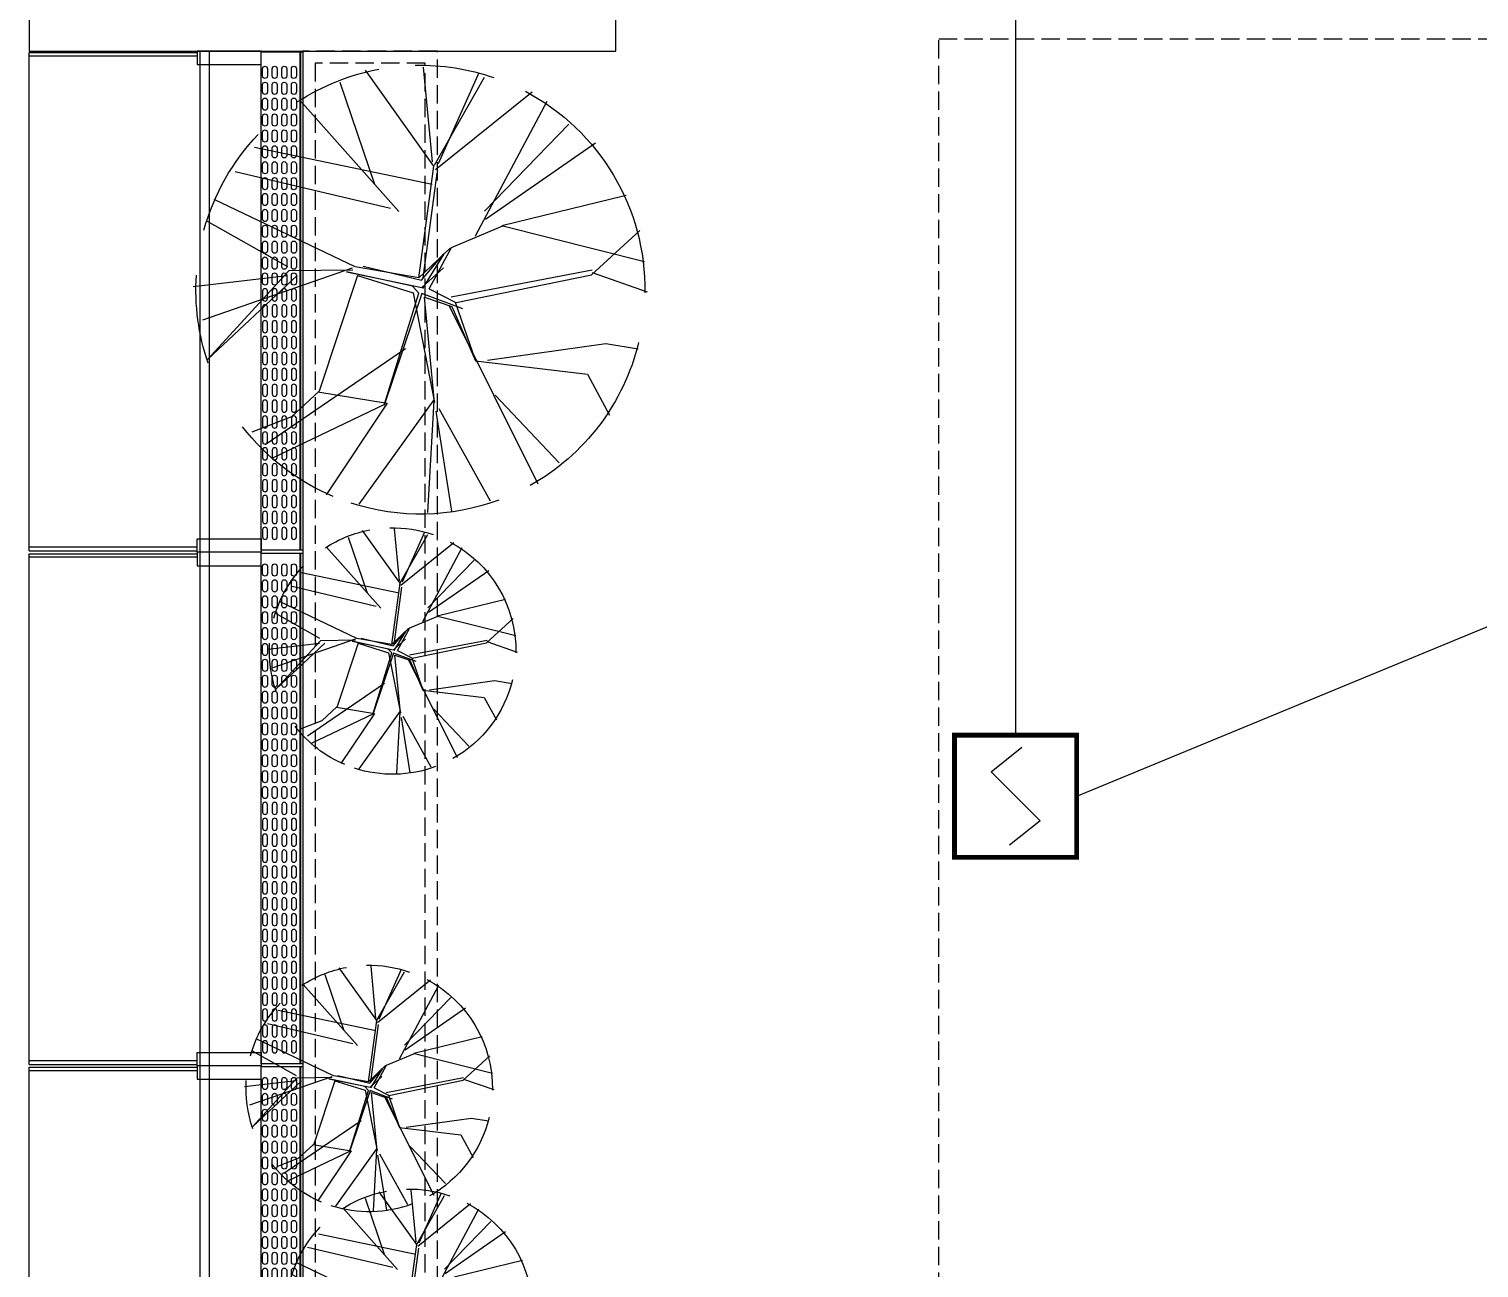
# Model space of a CAD drawing. Extents: x -284868 to 304789, y -137694 to 137894.
# Drawn here: x 189888 to 195817, y -20970 to -15903 of the extents above; entities that cross this region are included whole.
import ezdxf
from ezdxf.enums import TextEntityAlignment as Align

# ---------------------------------------------------------------- set-up
doc = ezdxf.new("R2010")
doc.units = 0
doc.linetypes.add('DASH', pattern=[0.35, 0.25, -0.1])
doc.layers.get('0').update_dxf_attribs({"linetype": 'CONTINUOUS'})
for name, color, linetype in [('0-建筑外轮廓', 8, 'CONTINUOUS'), ('0-窗', 11, 'CONTINUOUS'), ('E-FIRE-CIRC', 120, 'CONTINUOUS'), ('EQUIP-消防', 3, 'CONTINUOUS'), ('F-地漏', 8, 'CONTINUOUS'), ('P-平面家具', 3, 'CONTINUOUS'), ('P-平面植物', 251, 'CONTINUOUS')]:
    doc.layers.add(name, color=color, linetype=linetype)
doc.styles.get("Standard").update_dxf_attribs({"font": 'GBENOR', "bigfont": 'GBCBIG'})

# ---------------------------------------------------------------- blocks, each defined once
blk = doc.blocks.new('A$C3B8026B3')
for p, q in [((949.5, 17455), (949.5, 19395)), ((949.5, 15355), (949.5, 17345)), ((949.5, 13255), (949.5, 15245))]:
    blk.add_line(p, q)
for points in [[(688, 19450), (688, 19395), (949.5, 19395), (949.5, 19450)], [(688, 17400), (688, 17455), (949.5, 17455), (949.5, 17400)], [(688, 17400), (688, 17345), (949.5, 17345), (949.5, 17400)], [(688, 15300), (688, 15355), (949.5, 15355), (949.5, 15300)], [(688, 15300), (688, 15245), (949.5, 15245), (949.5, 15300)]]:
    blk.add_lwpolyline(points, close=True)
for points in [[(700, 17400), (700, 19450)], [(737.5, 17400), (737.5, 19450)], [(0, 17406), (0, 19444)], [(0, 15306), (0, 17394)], [(700, 15300), (700, 17400)], [(737.5, 15300), (737.5, 17400)], [(700, 13200), (700, 15300)], [(737.5, 13200), (737.5, 15300)], [(0, 13206), (0, 15294)]]:
    blk.add_lwpolyline(points)
at = {"elevation": 0}
for points in [[(0, 19444), (688, 19444), (688, 19429.5), (0, 19429.5)], [(0, 17406), (688, 17406), (688, 17420.5), (0, 17420.5)], [(0, 17394), (688, 17394), (688, 17379.5), (0, 17379.5)], [(0, 15306), (688, 15306), (688, 15320.5), (0, 15320.5)], [(0, 15294), (688, 15294), (688, 15279.5), (0, 15279.5)]]:
    blk.add_lwpolyline(points, dxfattribs=at)
blk = doc.blocks.new('A$C770634BF')
at = {"layer": '0-建筑外轮廓', "color": 42}
blk.add_lwpolyline([(750, -31950), (-1650, -31950), (-1650, -32150), (-950, -32150), (-950, -33250), (-1650, -33250), (-1650, -33450), (750, -33450)], close=True, dxfattribs=at)
blk = doc.blocks.new('LT-BLK-20221201170113', base_point=(81437.4, -6378.6))
for p, q in [((79349.4, -6218.5, 0), (81437.4, -6218.5)), ((79349.4, -6220.7, 0), (81437.4, -6220.7))]:
    blk.add_line(p, q)
blk.add_lwpolyline([(79349.4, -6208.1), (81437.4, -6208.1), (81437.4, -6378.6), (79349.4, -6378.6)], close=True)
for points in [[(79403.4, -6235), (79433.4, -6235, -1), (79433.4, -6255), (79403.4, -6255, -0.999999)], [(79403.4, -6274.4), (79433.4, -6274.4, -1), (79433.4, -6294.4), (79403.4, -6294.4, -0.999999)], [(79468.4, -6235), (79498.4, -6235, -1), (79498.4, -6255), (79468.4, -6255, -0.999999)], [(79468.4, -6274.4), (79498.4, -6274.4, -1), (79498.4, -6294.4), (79468.4, -6294.4, -0.999999)], [(79533.4, -6235), (79563.4, -6235, -1), (79563.4, -6255), (79533.4, -6255, -0.999999)], [(79533.4, -6274.4), (79563.4, -6274.4, -1), (79563.4, -6294.4), (79533.4, -6294.4, -0.999999)], [(79598.4, -6235), (79628.4, -6235, -1), (79628.4, -6255), (79598.4, -6255, -0.999999)], [(79598.4, -6274.4), (79628.4, -6274.4, -1), (79628.4, -6294.4), (79598.4, -6294.4, -0.999999)], [(79663.4, -6235), (79693.4, -6235, -1), (79693.4, -6255), (79663.4, -6255, -0.999999)], [(79663.4, -6274.4), (79693.4, -6274.4, -1), (79693.4, -6294.4), (79663.4, -6294.4, -0.999999)], [(79728.4, -6235), (79758.4, -6235, -1), (79758.4, -6255), (79728.4, -6255, -0.999999)], [(79728.4, -6274.4), (79758.4, -6274.4, -1), (79758.4, -6294.4), (79728.4, -6294.4, -0.999999)], [(79793.4, -6235), (79823.4, -6235, -1), (79823.4, -6255), (79793.4, -6255, -0.999999)], [(79793.4, -6274.4), (79823.4, -6274.4, -1), (79823.4, -6294.4), (79793.4, -6294.4, -0.999999)], [(79858.4, -6235), (79888.4, -6235, -1), (79888.4, -6255), (79858.4, -6255, -0.999999)], [(79858.4, -6274.4), (79888.4, -6274.4, -1), (79888.4, -6294.4), (79858.4, -6294.4, -0.999999)], [(79923.4, -6235), (79953.4, -6235, -1), (79953.4, -6255), (79923.4, -6255, -0.999999)], [(79923.4, -6274.4), (79953.4, -6274.4, -1), (79953.4, -6294.4), (79923.4, -6294.4, -0.999999)], [(79988.4, -6235), (80018.4, -6235, -1), (80018.4, -6255), (79988.4, -6255, -0.999999)], [(79988.4, -6274.4), (80018.4, -6274.4, -1), (80018.4, -6294.4), (79988.4, -6294.4, -0.999999)], [(80053.4, -6235), (80083.4, -6235, -1), (80083.4, -6255), (80053.4, -6255, -0.999999)], [(80053.4, -6274.4), (80083.4, -6274.4, -1), (80083.4, -6294.4), (80053.4, -6294.4, -0.999999)], [(80118.4, -6235), (80148.4, -6235, -1), (80148.4, -6255), (80118.4, -6255, -0.999999)], [(80118.4, -6274.4), (80148.4, -6274.4, -1), (80148.4, -6294.4), (80118.4, -6294.4, -0.999999)], [(80183.4, -6235), (80213.4, -6235, -1), (80213.4, -6255), (80183.4, -6255, -0.999999)], [(80183.4, -6274.4), (80213.4, -6274.4, -1), (80213.4, -6294.4), (80183.4, -6294.4, -0.999999)], [(80248.4, -6235), (80278.4, -6235, -1), (80278.4, -6255), (80248.4, -6255, -0.999999)], [(80248.4, -6274.4), (80278.4, -6274.4, -1), (80278.4, -6294.4), (80248.4, -6294.4, -0.999999)], [(80313.4, -6235), (80343.4, -6235, -1), (80343.4, -6255), (80313.4, -6255, -0.999999)], [(80313.4, -6274.4), (80343.4, -6274.4, -1), (80343.4, -6294.4), (80313.4, -6294.4, -0.999999)], [(80408.4, -6235), (80378.4, -6235, 1), (80378.4, -6255), (80408.4, -6255, 0.999999)], [(80408.4, -6274.4), (80378.4, -6274.4, 1), (80378.4, -6294.4), (80408.4, -6294.4, 0.999999)], [(80473.4, -6235), (80443.4, -6235, 1), (80443.4, -6255), (80473.4, -6255, 0.999999)], [(80473.4, -6274.4), (80443.4, -6274.4, 1), (80443.4, -6294.4), (80473.4, -6294.4, 0.999999)], [(80538.4, -6235), (80508.4, -6235, 1), (80508.4, -6255), (80538.4, -6255, 0.999999)], [(80538.4, -6274.4), (80508.4, -6274.4, 1), (80508.4, -6294.4), (80538.4, -6294.4, 0.999999)], [(80603.4, -6235), (80573.4, -6235, 1), (80573.4, -6255), (80603.4, -6255, 0.999999)], [(80603.4, -6274.4), (80573.4, -6274.4, 1), (80573.4, -6294.4), (80603.4, -6294.4, 0.999999)], [(80668.4, -6235), (80638.4, -6235, 1), (80638.4, -6255), (80668.4, -6255, 0.999999)], [(80668.4, -6274.4), (80638.4, -6274.4, 1), (80638.4, -6294.4), (80668.4, -6294.4, 0.999999)], [(80733.4, -6235), (80703.4, -6235, 1), (80703.4, -6255), (80733.4, -6255, 0.999999)], [(80733.4, -6274.4), (80703.4, -6274.4, 1), (80703.4, -6294.4), (80733.4, -6294.4, 0.999999)], [(80798.4, -6235), (80768.4, -6235, 1), (80768.4, -6255), (80798.4, -6255, 0.999999)], [(80798.4, -6274.4), (80768.4, -6274.4, 1), (80768.4, -6294.4), (80798.4, -6294.4, 0.999999)], [(80863.4, -6235), (80833.4, -6235, 1), (80833.4, -6255), (80863.4, -6255, 0.999999)], [(80863.4, -6274.4), (80833.4, -6274.4, 1), (80833.4, -6294.4), (80863.4, -6294.4, 0.999999)], [(80928.4, -6235), (80898.4, -6235, 1), (80898.4, -6255), (80928.4, -6255, 0.999999)], [(80928.4, -6274.4), (80898.4, -6274.4, 1), (80898.4, -6294.4), (80928.4, -6294.4, 0.999999)], [(80993.4, -6235), (80963.4, -6235, 1), (80963.4, -6255), (80993.4, -6255, 0.999999)], [(80993.4, -6274.4), (80963.4, -6274.4, 1), (80963.4, -6294.4), (80993.4, -6294.4, 0.999999)], [(81058.4, -6235), (81028.4, -6235, 1), (81028.4, -6255), (81058.4, -6255, 0.999999)], [(81058.4, -6274.4), (81028.4, -6274.4, 1), (81028.4, -6294.4), (81058.4, -6294.4, 0.999999)], [(81123.4, -6235), (81093.4, -6235, 1), (81093.4, -6255), (81123.4, -6255, 0.999999)], [(81123.4, -6274.4), (81093.4, -6274.4, 1), (81093.4, -6294.4), (81123.4, -6294.4, 0.999999)], [(81188.4, -6235), (81158.4, -6235, 1), (81158.4, -6255), (81188.4, -6255, 0.999999)], [(81188.4, -6274.4), (81158.4, -6274.4, 1), (81158.4, -6294.4), (81188.4, -6294.4, 0.999999)], [(81253.4, -6235), (81223.4, -6235, 1), (81223.4, -6255), (81253.4, -6255, 0.999999)], [(81253.4, -6274.4), (81223.4, -6274.4, 1), (81223.4, -6294.4), (81253.4, -6294.4, 0.999999)], [(81318.4, -6235), (81288.4, -6235, 1), (81288.4, -6255), (81318.4, -6255, 0.999999)], [(81318.4, -6274.4), (81288.4, -6274.4, 1), (81288.4, -6294.4), (81318.4, -6294.4, 0.999999)], [(81383.4, -6235), (81353.4, -6235, 1), (81353.4, -6255), (81383.4, -6255, 0.999999)], [(81383.4, -6274.4), (81353.4, -6274.4, 1), (81353.4, -6294.4), (81383.4, -6294.4, 0.999999)], [(79403.4, -6313.8), (79433.4, -6313.8, -1), (79433.4, -6333.8), (79403.4, -6333.8, -0.999999)], [(79468.4, -6313.8), (79498.4, -6313.8, -1), (79498.4, -6333.8), (79468.4, -6333.8, -0.999999)], [(79533.4, -6313.8), (79563.4, -6313.8, -1), (79563.4, -6333.8), (79533.4, -6333.8, -0.999999)], [(79598.4, -6313.8), (79628.4, -6313.8, -1), (79628.4, -6333.8), (79598.4, -6333.8, -0.999999)], [(79663.4, -6313.8), (79693.4, -6313.8, -1), (79693.4, -6333.8), (79663.4, -6333.8, -0.999999)], [(79728.4, -6313.8), (79758.4, -6313.8, -1), (79758.4, -6333.8), (79728.4, -6333.8, -0.999999)], [(79793.4, -6313.8), (79823.4, -6313.8, -1), (79823.4, -6333.8), (79793.4, -6333.8, -0.999999)], [(79858.4, -6313.8), (79888.4, -6313.8, -1), (79888.4, -6333.8), (79858.4, -6333.8, -0.999999)], [(79923.4, -6313.8), (79953.4, -6313.8, -1), (79953.4, -6333.8), (79923.4, -6333.8, -0.999999)], [(79988.4, -6313.8), (80018.4, -6313.8, -1), (80018.4, -6333.8), (79988.4, -6333.8, -0.999999)], [(80053.4, -6313.8), (80083.4, -6313.8, -1), (80083.4, -6333.8), (80053.4, -6333.8, -0.999999)], [(80118.4, -6313.8), (80148.4, -6313.8, -1), (80148.4, -6333.8), (80118.4, -6333.8, -0.999999)], [(80183.4, -6313.8), (80213.4, -6313.8, -1), (80213.4, -6333.8), (80183.4, -6333.8, -0.999999)], [(80248.4, -6313.8), (80278.4, -6313.8, -1), (80278.4, -6333.8), (80248.4, -6333.8, -0.999999)], [(80313.4, -6313.8), (80343.4, -6313.8, -1), (80343.4, -6333.8), (80313.4, -6333.8, -0.999999)], [(80408.4, -6313.8), (80378.4, -6313.8, 1), (80378.4, -6333.8), (80408.4, -6333.8, 0.999999)], [(80473.4, -6313.8), (80443.4, -6313.8, 1), (80443.4, -6333.8), (80473.4, -6333.8, 0.999999)], [(80538.4, -6313.8), (80508.4, -6313.8, 1), (80508.4, -6333.8), (80538.4, -6333.8, 0.999999)], [(80603.4, -6313.8), (80573.4, -6313.8, 1), (80573.4, -6333.8), (80603.4, -6333.8, 0.999999)], [(80668.4, -6313.8), (80638.4, -6313.8, 1), (80638.4, -6333.8), (80668.4, -6333.8, 0.999999)], [(80733.4, -6313.8), (80703.4, -6313.8, 1), (80703.4, -6333.8), (80733.4, -6333.8, 0.999999)], [(80798.4, -6313.8), (80768.4, -6313.8, 1), (80768.4, -6333.8), (80798.4, -6333.8, 0.999999)], [(80863.4, -6313.8), (80833.4, -6313.8, 1), (80833.4, -6333.8), (80863.4, -6333.8, 0.999999)], [(80928.4, -6313.8), (80898.4, -6313.8, 1), (80898.4, -6333.8), (80928.4, -6333.8, 0.999999)], [(80993.4, -6313.8), (80963.4, -6313.8, 1), (80963.4, -6333.8), (80993.4, -6333.8, 0.999999)], [(81058.4, -6313.8), (81028.4, -6313.8, 1), (81028.4, -6333.8), (81058.4, -6333.8, 0.999999)], [(81123.4, -6313.8), (81093.4, -6313.8, 1), (81093.4, -6333.8), (81123.4, -6333.8, 0.999999)], [(81188.4, -6313.8), (81158.4, -6313.8, 1), (81158.4, -6333.8), (81188.4, -6333.8, 0.999999)], [(81253.4, -6313.8), (81223.4, -6313.8, 1), (81223.4, -6333.8), (81253.4, -6333.8, 0.999999)], [(81318.4, -6313.8), (81288.4, -6313.8, 1), (81288.4, -6333.8), (81318.4, -6333.8, 0.999999)], [(81383.4, -6313.8), (81353.4, -6313.8, 1), (81353.4, -6333.8), (81383.4, -6333.8, 0.999999)], [(79403.4, -6353.1), (79433.4, -6353.1, -1), (79433.4, -6373.1), (79403.4, -6373.1, -0.999999)], [(79468.4, -6353.1), (79498.4, -6353.1, -1), (79498.4, -6373.1), (79468.4, -6373.1, -0.999999)], [(79533.4, -6353.1), (79563.4, -6353.1, -1), (79563.4, -6373.1), (79533.4, -6373.1, -0.999999)], [(79598.4, -6353.1), (79628.4, -6353.1, -1), (79628.4, -6373.1), (79598.4, -6373.1, -0.999999)], [(79663.4, -6353.1), (79693.4, -6353.1, -1), (79693.4, -6373.1), (79663.4, -6373.1, -0.999999)], [(79728.4, -6353.1), (79758.4, -6353.1, -1), (79758.4, -6373.1), (79728.4, -6373.1, -0.999999)], [(79793.4, -6353.1), (79823.4, -6353.1, -1), (79823.4, -6373.1), (79793.4, -6373.1, -0.999999)], [(79858.4, -6353.1), (79888.4, -6353.1, -1), (79888.4, -6373.1), (79858.4, -6373.1, -0.999999)], [(79923.4, -6353.1), (79953.4, -6353.1, -1), (79953.4, -6373.1), (79923.4, -6373.1, -0.999999)], [(79988.4, -6353.1), (80018.4, -6353.1, -1), (80018.4, -6373.1), (79988.4, -6373.1, -0.999999)], [(80053.4, -6353.1), (80083.4, -6353.1, -1), (80083.4, -6373.1), (80053.4, -6373.1, -0.999999)], [(80118.4, -6353.1), (80148.4, -6353.1, -1), (80148.4, -6373.1), (80118.4, -6373.1, -0.999999)], [(80183.4, -6353.1), (80213.4, -6353.1, -1), (80213.4, -6373.1), (80183.4, -6373.1, -0.999999)], [(80248.4, -6353.1), (80278.4, -6353.1, -1), (80278.4, -6373.1), (80248.4, -6373.1, -0.999999)], [(80313.4, -6353.1), (80343.4, -6353.1, -1), (80343.4, -6373.1), (80313.4, -6373.1, -0.999999)], [(80408.4, -6353.1), (80378.4, -6353.1, 1), (80378.4, -6373.1), (80408.4, -6373.1, 0.999999)], [(80473.4, -6353.1), (80443.4, -6353.1, 1), (80443.4, -6373.1), (80473.4, -6373.1, 0.999999)], [(80538.4, -6353.1), (80508.4, -6353.1, 1), (80508.4, -6373.1), (80538.4, -6373.1, 0.999999)], [(80603.4, -6353.1), (80573.4, -6353.1, 1), (80573.4, -6373.1), (80603.4, -6373.1, 0.999999)], [(80668.4, -6353.1), (80638.4, -6353.1, 1), (80638.4, -6373.1), (80668.4, -6373.1, 0.999999)], [(80733.4, -6353.1), (80703.4, -6353.1, 1), (80703.4, -6373.1), (80733.4, -6373.1, 0.999999)], [(80798.4, -6353.1), (80768.4, -6353.1, 1), (80768.4, -6373.1), (80798.4, -6373.1, 0.999999)], [(80863.4, -6353.1), (80833.4, -6353.1, 1), (80833.4, -6373.1), (80863.4, -6373.1, 0.999999)], [(80928.4, -6353.1), (80898.4, -6353.1, 1), (80898.4, -6373.1), (80928.4, -6373.1, 0.999999)], [(80993.4, -6353.1), (80963.4, -6353.1, 1), (80963.4, -6373.1), (80993.4, -6373.1, 0.999999)], [(81058.4, -6353.1), (81028.4, -6353.1, 1), (81028.4, -6373.1), (81058.4, -6373.1, 0.999999)], [(81123.4, -6353.1), (81093.4, -6353.1, 1), (81093.4, -6373.1), (81123.4, -6373.1, 0.999999)], [(81188.4, -6353.1), (81158.4, -6353.1, 1), (81158.4, -6373.1), (81188.4, -6373.1, 0.999999)], [(81253.4, -6353.1), (81223.4, -6353.1, 1), (81223.4, -6373.1), (81253.4, -6373.1, 0.999999)], [(81318.4, -6353.1), (81288.4, -6353.1, 1), (81288.4, -6373.1), (81318.4, -6373.1, 0.999999)], [(81383.4, -6353.1), (81353.4, -6353.1, 1), (81353.4, -6373.1), (81383.4, -6373.1, 0.999999)]]:
    blk.add_lwpolyline(points, format="xyb", close=True)
blk = doc.blocks.new('A$C678165FB')
for p, q in [((-36642.5, 17794, 0), (-36642.5, 15756)), ((-36640.4, 17794, 0), (-36640.4, 15756))]:
    blk.add_line(p, q)
blk.add_lwpolyline([(-36630, 17794), (-36630, 15756), (-36800.5, 15756), (-36800.5, 17794)], close=True)
blk.add_lwpolyline([(-36630.5, 17800), (-36630.5, 5300)])
for points in [[(-36775, 17725), (-36775, 17695, -1), (-36795, 17695), (-36795, 17725, -0.999999)], [(-36735.6, 17725), (-36735.6, 17695, -1), (-36755.6, 17695), (-36755.6, 17725, -0.999999)], [(-36696.3, 17725), (-36696.3, 17695, -1), (-36716.3, 17695), (-36716.3, 17725, -0.999999)], [(-36656.9, 17725), (-36656.9, 17695, -1), (-36676.9, 17695), (-36676.9, 17725, -0.999999)], [(-36775, 17660), (-36775, 17630, -1), (-36795, 17630), (-36795, 17660, -0.999999)], [(-36735.6, 17660), (-36735.6, 17630, -1), (-36755.6, 17630), (-36755.6, 17660, -0.999999)], [(-36696.3, 17660), (-36696.3, 17630, -1), (-36716.3, 17630), (-36716.3, 17660, -0.999999)], [(-36656.9, 17660), (-36656.9, 17630, -1), (-36676.9, 17630), (-36676.9, 17660, -0.999999)], [(-36775, 17595), (-36775, 17565, -1), (-36795, 17565), (-36795, 17595, -0.999999)], [(-36735.6, 17595), (-36735.6, 17565, -1), (-36755.6, 17565), (-36755.6, 17595, -0.999999)], [(-36696.3, 17595), (-36696.3, 17565, -1), (-36716.3, 17565), (-36716.3, 17595, -0.999999)], [(-36656.9, 17595), (-36656.9, 17565, -1), (-36676.9, 17565), (-36676.9, 17595, -0.999999)], [(-36775, 17530), (-36775, 17500, -1), (-36795, 17500), (-36795, 17530, -0.999999)], [(-36735.6, 17530), (-36735.6, 17500, -1), (-36755.6, 17500), (-36755.6, 17530, -0.999999)], [(-36696.3, 17530), (-36696.3, 17500, -1), (-36716.3, 17500), (-36716.3, 17530, -0.999999)], [(-36656.9, 17530), (-36656.9, 17500, -1), (-36676.9, 17500), (-36676.9, 17530, -0.999999)], [(-36775, 17465), (-36775, 17435, -1), (-36795, 17435), (-36795, 17465, -0.999999)], [(-36735.6, 17465), (-36735.6, 17435, -1), (-36755.6, 17435), (-36755.6, 17465, -0.999999)], [(-36696.3, 17465), (-36696.3, 17435, -1), (-36716.3, 17435), (-36716.3, 17465, -0.999999)], [(-36656.9, 17465), (-36656.9, 17435, -1), (-36676.9, 17435), (-36676.9, 17465, -0.999999)], [(-36775, 17400), (-36775, 17370, -1), (-36795, 17370), (-36795, 17400, -0.999999)], [(-36735.6, 17400), (-36735.6, 17370, -1), (-36755.6, 17370), (-36755.6, 17400, -0.999999)], [(-36696.3, 17400), (-36696.3, 17370, -1), (-36716.3, 17370), (-36716.3, 17400, -0.999999)], [(-36656.9, 17400), (-36656.9, 17370, -1), (-36676.9, 17370), (-36676.9, 17400, -0.999999)], [(-36775, 17335), (-36775, 17305, -1), (-36795, 17305), (-36795, 17335, -0.999999)], [(-36735.6, 17335), (-36735.6, 17305, -1), (-36755.6, 17305), (-36755.6, 17335, -0.999999)], [(-36696.3, 17335), (-36696.3, 17305, -1), (-36716.3, 17305), (-36716.3, 17335, -0.999999)], [(-36656.9, 17335), (-36656.9, 17305, -1), (-36676.9, 17305), (-36676.9, 17335, -0.999999)], [(-36775, 17270), (-36775, 17240, -1), (-36795, 17240), (-36795, 17270, -0.999999)], [(-36735.6, 17270), (-36735.6, 17240, -1), (-36755.6, 17240), (-36755.6, 17270, -0.999999)], [(-36696.3, 17270), (-36696.3, 17240, -1), (-36716.3, 17240), (-36716.3, 17270, -0.999999)], [(-36656.9, 17270), (-36656.9, 17240, -1), (-36676.9, 17240), (-36676.9, 17270, -0.999999)], [(-36775, 17205), (-36775, 17175, -1), (-36795, 17175), (-36795, 17205, -0.999999)], [(-36735.6, 17205), (-36735.6, 17175, -1), (-36755.6, 17175), (-36755.6, 17205, -0.999999)], [(-36696.3, 17205), (-36696.3, 17175, -1), (-36716.3, 17175), (-36716.3, 17205, -0.999999)], [(-36656.9, 17205), (-36656.9, 17175, -1), (-36676.9, 17175), (-36676.9, 17205, -0.999999)], [(-36775, 17140), (-36775, 17110, -1), (-36795, 17110), (-36795, 17140, -0.999999)], [(-36735.6, 17140), (-36735.6, 17110, -1), (-36755.6, 17110), (-36755.6, 17140, -0.999999)], [(-36696.3, 17140), (-36696.3, 17110, -1), (-36716.3, 17110), (-36716.3, 17140, -0.999999)], [(-36656.9, 17140), (-36656.9, 17110, -1), (-36676.9, 17110), (-36676.9, 17140, -0.999999)], [(-36775, 17075), (-36775, 17045, -1), (-36795, 17045), (-36795, 17075, -0.999999)], [(-36735.6, 17075), (-36735.6, 17045, -1), (-36755.6, 17045), (-36755.6, 17075, -0.999999)], [(-36696.3, 17075), (-36696.3, 17045, -1), (-36716.3, 17045), (-36716.3, 17075, -0.999999)], [(-36656.9, 17075), (-36656.9, 17045, -1), (-36676.9, 17045), (-36676.9, 17075, -0.999999)], [(-36775, 17010), (-36775, 16980, -1), (-36795, 16980), (-36795, 17010, -0.999999)], [(-36735.6, 17010), (-36735.6, 16980, -1), (-36755.6, 16980), (-36755.6, 17010, -0.999999)], [(-36696.3, 17010), (-36696.3, 16980, -1), (-36716.3, 16980), (-36716.3, 17010, -0.999999)], [(-36656.9, 17010), (-36656.9, 16980, -1), (-36676.9, 16980), (-36676.9, 17010, -0.999999)], [(-36775, 16945), (-36775, 16915, -1), (-36795, 16915), (-36795, 16945, -0.999999)], [(-36735.6, 16945), (-36735.6, 16915, -1), (-36755.6, 16915), (-36755.6, 16945, -0.999999)], [(-36696.3, 16945), (-36696.3, 16915, -1), (-36716.3, 16915), (-36716.3, 16945, -0.999999)], [(-36656.9, 16945), (-36656.9, 16915, -1), (-36676.9, 16915), (-36676.9, 16945, -0.999999)], [(-36775, 16880), (-36775, 16850, -1), (-36795, 16850), (-36795, 16880, -0.999999)], [(-36735.6, 16880), (-36735.6, 16850, -1), (-36755.6, 16850), (-36755.6, 16880, -0.999999)], [(-36696.3, 16880), (-36696.3, 16850, -1), (-36716.3, 16850), (-36716.3, 16880, -0.999999)], [(-36656.9, 16880), (-36656.9, 16850, -1), (-36676.9, 16850), (-36676.9, 16880, -0.999999)], [(-36775, 16785), (-36775, 16815, 1), (-36795, 16815), (-36795, 16785, 0.999999)], [(-36735.6, 16785), (-36735.6, 16815, 1), (-36755.6, 16815), (-36755.6, 16785, 0.999999)], [(-36696.3, 16785), (-36696.3, 16815, 1), (-36716.3, 16815), (-36716.3, 16785, 0.999999)], [(-36656.9, 16785), (-36656.9, 16815, 1), (-36676.9, 16815), (-36676.9, 16785, 0.999999)], [(-36775, 16720), (-36775, 16750, 1), (-36795, 16750), (-36795, 16720, 0.999999)], [(-36735.6, 16720), (-36735.6, 16750, 1), (-36755.6, 16750), (-36755.6, 16720, 0.999999)], [(-36696.3, 16720), (-36696.3, 16750, 1), (-36716.3, 16750), (-36716.3, 16720, 0.999999)], [(-36656.9, 16720), (-36656.9, 16750, 1), (-36676.9, 16750), (-36676.9, 16720, 0.999999)], [(-36775, 16655), (-36775, 16685, 1), (-36795, 16685), (-36795, 16655, 0.999999)], [(-36735.6, 16655), (-36735.6, 16685, 1), (-36755.6, 16685), (-36755.6, 16655, 0.999999)], [(-36696.3, 16655), (-36696.3, 16685, 1), (-36716.3, 16685), (-36716.3, 16655, 0.999999)], [(-36656.9, 16655), (-36656.9, 16685, 1), (-36676.9, 16685), (-36676.9, 16655, 0.999999)], [(-36775, 16590), (-36775, 16620, 1), (-36795, 16620), (-36795, 16590, 0.999999)], [(-36735.6, 16590), (-36735.6, 16620, 1), (-36755.6, 16620), (-36755.6, 16590, 0.999999)], [(-36696.3, 16590), (-36696.3, 16620, 1), (-36716.3, 16620), (-36716.3, 16590, 0.999999)], [(-36656.9, 16590), (-36656.9, 16620, 1), (-36676.9, 16620), (-36676.9, 16590, 0.999999)], [(-36775, 16525), (-36775, 16555, 1), (-36795, 16555), (-36795, 16525, 0.999999)], [(-36735.6, 16525), (-36735.6, 16555, 1), (-36755.6, 16555), (-36755.6, 16525, 0.999999)], [(-36696.3, 16525), (-36696.3, 16555, 1), (-36716.3, 16555), (-36716.3, 16525, 0.999999)], [(-36656.9, 16525), (-36656.9, 16555, 1), (-36676.9, 16555), (-36676.9, 16525, 0.999999)], [(-36775, 16460), (-36775, 16490, 1), (-36795, 16490), (-36795, 16460, 0.999999)], [(-36735.6, 16460), (-36735.6, 16490, 1), (-36755.6, 16490), (-36755.6, 16460, 0.999999)], [(-36696.3, 16460), (-36696.3, 16490, 1), (-36716.3, 16490), (-36716.3, 16460, 0.999999)], [(-36656.9, 16460), (-36656.9, 16490, 1), (-36676.9, 16490), (-36676.9, 16460, 0.999999)], [(-36775, 16395), (-36775, 16425, 1), (-36795, 16425), (-36795, 16395, 0.999999)], [(-36735.6, 16395), (-36735.6, 16425, 1), (-36755.6, 16425), (-36755.6, 16395, 0.999999)], [(-36696.3, 16395), (-36696.3, 16425, 1), (-36716.3, 16425), (-36716.3, 16395, 0.999999)], [(-36656.9, 16395), (-36656.9, 16425, 1), (-36676.9, 16425), (-36676.9, 16395, 0.999999)], [(-36775, 16330), (-36775, 16360, 1), (-36795, 16360), (-36795, 16330, 0.999999)], [(-36735.6, 16330), (-36735.6, 16360, 1), (-36755.6, 16360), (-36755.6, 16330, 0.999999)], [(-36696.3, 16330), (-36696.3, 16360, 1), (-36716.3, 16360), (-36716.3, 16330, 0.999999)], [(-36656.9, 16330), (-36656.9, 16360, 1), (-36676.9, 16360), (-36676.9, 16330, 0.999999)], [(-36775, 16265), (-36775, 16295, 1), (-36795, 16295), (-36795, 16265, 0.999999)], [(-36735.6, 16265), (-36735.6, 16295, 1), (-36755.6, 16295), (-36755.6, 16265, 0.999999)], [(-36696.3, 16265), (-36696.3, 16295, 1), (-36716.3, 16295), (-36716.3, 16265, 0.999999)], [(-36656.9, 16265), (-36656.9, 16295, 1), (-36676.9, 16295), (-36676.9, 16265, 0.999999)], [(-36775, 16200), (-36775, 16230, 1), (-36795, 16230), (-36795, 16200, 0.999999)], [(-36735.6, 16200), (-36735.6, 16230, 1), (-36755.6, 16230), (-36755.6, 16200, 0.999999)], [(-36696.3, 16200), (-36696.3, 16230, 1), (-36716.3, 16230), (-36716.3, 16200, 0.999999)], [(-36656.9, 16200), (-36656.9, 16230, 1), (-36676.9, 16230), (-36676.9, 16200, 0.999999)], [(-36775, 16135), (-36775, 16165, 1), (-36795, 16165), (-36795, 16135, 0.999999)], [(-36735.6, 16135), (-36735.6, 16165, 1), (-36755.6, 16165), (-36755.6, 16135, 0.999999)], [(-36696.3, 16135), (-36696.3, 16165, 1), (-36716.3, 16165), (-36716.3, 16135, 0.999999)], [(-36656.9, 16135), (-36656.9, 16165, 1), (-36676.9, 16165), (-36676.9, 16135, 0.999999)], [(-36775, 16070), (-36775, 16100, 1), (-36795, 16100), (-36795, 16070, 0.999999)], [(-36735.6, 16070), (-36735.6, 16100, 1), (-36755.6, 16100), (-36755.6, 16070, 0.999999)], [(-36696.3, 16070), (-36696.3, 16100, 1), (-36716.3, 16100), (-36716.3, 16070, 0.999999)], [(-36656.9, 16070), (-36656.9, 16100, 1), (-36676.9, 16100), (-36676.9, 16070, 0.999999)], [(-36775, 16005), (-36775, 16035, 1), (-36795, 16035), (-36795, 16005, 0.999999)], [(-36735.6, 16005), (-36735.6, 16035, 1), (-36755.6, 16035), (-36755.6, 16005, 0.999999)], [(-36696.3, 16005), (-36696.3, 16035, 1), (-36716.3, 16035), (-36716.3, 16005, 0.999999)], [(-36656.9, 16005), (-36656.9, 16035, 1), (-36676.9, 16035), (-36676.9, 16005, 0.999999)], [(-36775, 15940), (-36775, 15970, 1), (-36795, 15970), (-36795, 15940, 0.999999)], [(-36735.6, 15940), (-36735.6, 15970, 1), (-36755.6, 15970), (-36755.6, 15940, 0.999999)], [(-36696.3, 15940), (-36696.3, 15970, 1), (-36716.3, 15970), (-36716.3, 15940, 0.999999)], [(-36656.9, 15940), (-36656.9, 15970, 1), (-36676.9, 15970), (-36676.9, 15940, 0.999999)], [(-36775, 15875), (-36775, 15905, 1), (-36795, 15905), (-36795, 15875, 0.999999)], [(-36735.6, 15875), (-36735.6, 15905, 1), (-36755.6, 15905), (-36755.6, 15875, 0.999999)], [(-36696.3, 15875), (-36696.3, 15905, 1), (-36716.3, 15905), (-36716.3, 15875, 0.999999)], [(-36656.9, 15875), (-36656.9, 15905, 1), (-36676.9, 15905), (-36676.9, 15875, 0.999999)], [(-36775, 15810), (-36775, 15840, 1), (-36795, 15840), (-36795, 15810, 0.999999)], [(-36735.6, 15810), (-36735.6, 15840, 1), (-36755.6, 15840), (-36755.6, 15810, 0.999999)], [(-36696.3, 15810), (-36696.3, 15840, 1), (-36716.3, 15840), (-36716.3, 15810, 0.999999)], [(-36656.9, 15810), (-36656.9, 15840, 1), (-36676.9, 15840), (-36676.9, 15810, 0.999999)]]:
    blk.add_lwpolyline(points, format="xyb", close=True)
at = {"rotation": 270}
for p in [(-36800.5, 13656), (-36800.5, 11556)]:
    blk.add_blockref('LT-BLK-20221201170113', p, dxfattribs=at)
blk = doc.blocks.new('yld.studio@foxmail.com-2-220')
at = {"color": 251, "ltscale": 100}
for p, q in [((8513.9, -109870.1), (8534.1, -109657.1)), ((8510.1, -109877.5), (8397.2, -109679.9)), ((8501.1, -109873.4), (8409.6, -109669)), ((8511.1, -109879.5), (8664.3, -109664.1)), ((8643.6, -109920.9), (8721.4, -109692)), ((8507.4, -109887.1), (8290.8, -109712.8)), ((8417.6, -110035.7), (8256.9, -109733.9)), ((8589.8, -109981.6), (8812.1, -109731.5)), ((8397.2, -109980.4), (8208.1, -109785.5)), ((8394.9, -109998.4), (8148.5, -109827.1)), ((8515.1, -109920.7), (8913.5, -109837.6)), ((8545.1, -110130), (8511.1, -109879.5)), ((8535.1, -110130.3), (8503.4, -109895.4)), ((8608.5, -109974.4), (8957.6, -109892.2)), ((8358.7, -110012.5), (8079.5, -109944.3)), ((8687.6, -110105.4), (9004.3, -109954.2)), ((8356.4, -110013.7), (8038, -110093.8)), ((8471.5, -110062), (8356.4, -110013.7)), ((8839.3, -110105.6), (9019, -110003.9)), ((8157, -110123.6), (8048.7, -110023.6)), ((8521.9, -110154.8), (8471.5, -110062)), ((8545.1, -110130), (8474.7, -110063.6)), ((8488.6, -110076.5), (8536.7, -110154.5)), ((8539, -110135.6), (8488.6, -110076.5)), ((8155.7, -110118.3), (8032.3, -110161.7)), ((8472.3, -110172.8), (8155.6, -110112.1)), ((8538, -110151.7), (8489.4, -110108)), ((8707.1, -110117.1), (8538, -110151.7)), ((8669.6, -110104.1), (8539, -110135.6)), ((8545.1, -110130), (8687.6, -110105.4)), ((8559.5, -110148.7), (8707.1, -110117.1)), ((8692.8, -110112.7), (8836.9, -110114.6)), ((8694.6, -110108.9), (9030.8, -110225)), ((9019, -110313.5), (8836.9, -110114.6)), ((8461.2, -110185.6), (8157, -110123.6)), ((8544.7, -110164.9), (8559.5, -110148.7)), ((8682.6, -110125.1), (8557.8, -110163.7)), ((8682.6, -110125.1), (8768.3, -110384.4)), ((8818.2, -110125.1), (9019, -110313.5)), ((8840.8, -110125.9), (9051.6, -110150.2)), ((8445.9, -110200), (8538.1, -110165.1)), ((8521.9, -110154.8), (8463.3, -110184.6)), ((8532.4, -110173.4), (8470.5, -110194.6)), ((8557.8, -110163.7), (8509.5, -110410)), ((8509.5, -110410), (8532.4, -110173.4)), ((8538.1, -110165.1), (8622.5, -110416.5)), ((8622.5, -110416.5), (8544.7, -110164.9)), ((8477.1, -110193.3), (8277.6, -110592.7)), ((8463.3, -110184.6), (8417.7, -110316.4)), ((8470.5, -110194.6), (8417.7, -110316.4)), ((8125, -110277.7), (8052.4, -110289.4)), ((8391, -110315.4), (8125, -110277.7)), ((8574.8, -110289.9), (8890.1, -110505.1)), ((8166.6, -110346.4), (8117, -110438.8)), ((8417.7, -110316.4), (8166.6, -110346.4)), ((8373.7, -110393.6), (8229.8, -110545.8)), ((8511.4, -110403.8), (8679.8, -110638.2)), ((8511.4, -110406.1), (8525.2, -110657)), ((8771.5, -110385.9), (8615.9, -110411.9)), ((8615.9, -110411.9), (8752.8, -110617.3)), ((8768.3, -110384.4), (8830.5, -110442)), ((8500, -110423.7), (8384.7, -110630.9)), ((8507.1, -110429.3), (8471.5, -110654.4)), ((8622.3, -110415), (8875.2, -110535.6)), ((8830.5, -110442), (8919.5, -110477.1))]:
    blk.add_line(p, q, dxfattribs=at)
for start, end in [(88.6766, 109.1318), (56.9006, 79.3688), (117.8667, 180.7636), (15.425, 43.7388), (340.9435, 3.7139), (193.5797, 240.7292), (292.8624, 322.3567), (249.5801, 287.9773)]:
    blk.add_arc((8541.4, -110156.9), 504, start, end, dxfattribs=at)
blk = doc.blocks.new('$equip$00002649')
for p, q in [((-0.5, 0.5), (-0.5, -0.5)), ((0.5, 0.5), (-0.5, 0.5)), ((0.5, -0.5), (0.5, 0.5)), ((-0.2, 0.2), (0.05, 0.4)), ((0, 0), (-0.2, 0.2)), ((0, 0), (0.2, -0.2)), ((0.2, -0.2), (-0.05, -0.4)), ((-0.5, -0.5), (0.5, -0.5))]:
    blk.add_line(p, q)
at = {"const_width": 0.04}
blk.add_lwpolyline([(-0.5, 0.5), (0.5, 0.5), (0.5, -0.5), (-0.5, -0.5), (-0.5, 0.5), (0.5, 0.5)], dxfattribs=at)
for p in [(0, 0.5), (-0.5, 0), (0.5, 0), (0, -0.5)]:
    blk.add_point(p)
at = {"color": 7, "flags": 1}
for tag, height, p in [('A', 0.00002, (0, 0)), ('B', 0.4, (0.762, -0.208))]:
    blk.add_attdef(tag, text='', height=height, dxfattribs=at).set_placement(p, align=Align.MIDDLE_CENTER)

msp = doc.modelspace()

# ---------------------------------------------------------------- linework, layer by layer
at = {"layer": 'E-FIRE-CIRC'}
for points in [[(193921.8, -14199.4), (193921.8, -18790.3)], [(194171.8, -19040.3), (198193.4, -17379.9)]]:
    msp.add_lwpolyline(points, dxfattribs=at)
at = {"layer": 'P-平面家具', "linetype": 'DASH', "ltscale": 300}
msp.add_lwpolyline([(193607.8, -21167.7), (193607.8, -15942.7), (196337.8, -15942.7)], dxfattribs=at)
for points in [[(191557.8, -15992.7), (191007.3, -15992.7), (191007.3, -28492.7), (191557.8, -28492.7)], [(191507.8, -16042.7), (191057.3, -16042.7), (191057.3, -28442.7), (191507.8, -28442.7)]]:
    msp.add_lwpolyline(points, close=True, dxfattribs=at)

# ---------------------------------------------------------------- block references
at = {"color": 0}
msp.add_blockref('A$C770634BF', (191537.8, 17457.3), dxfattribs=at)
at = {"layer": '0-窗'}
msp.add_blockref('A$C3B8026B3', (189887.8, -35442.7), dxfattribs=at)
at = {"layer": 'EQUIP-消防', "xscale": 500, "yscale": 500, "zscale": 500}
msp.add_blockref('$equip$00002649', (193921.8, -19040.3), dxfattribs=at)
at = {"layer": 'F-地漏'}
msp.add_blockref('A$C678165FB', (227637.8, -33790.1), dxfattribs=at)
at = {"layer": 'P-平面植物', "xscale": -1.82144713234278, "yscale": 1.82144713234278, "zscale": 1.82144713234278}
msp.add_blockref('yld.studio@foxmail.com-2-220', (207045.9, 183676.1), dxfattribs=at)
at = {"layer": 'P-平面植物', "xscale": -1}
for p in [(199916.1, 91710.4), (199820.5, 89921.5), (199984.5, 89006.5)]:
    msp.add_blockref('yld.studio@foxmail.com-2-220', p, dxfattribs=at)

doc.saveas('drawing.dxf')
